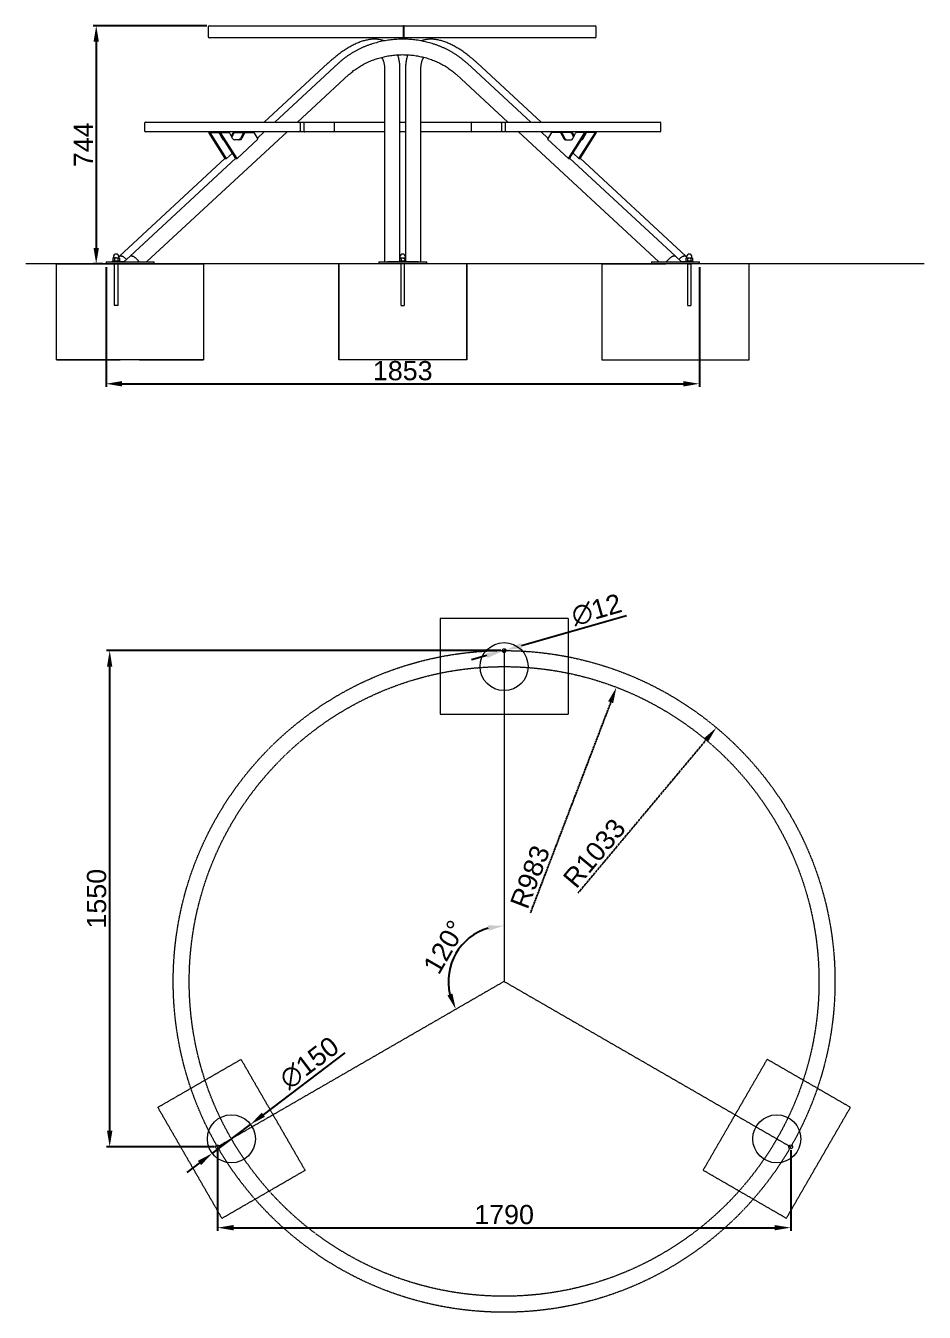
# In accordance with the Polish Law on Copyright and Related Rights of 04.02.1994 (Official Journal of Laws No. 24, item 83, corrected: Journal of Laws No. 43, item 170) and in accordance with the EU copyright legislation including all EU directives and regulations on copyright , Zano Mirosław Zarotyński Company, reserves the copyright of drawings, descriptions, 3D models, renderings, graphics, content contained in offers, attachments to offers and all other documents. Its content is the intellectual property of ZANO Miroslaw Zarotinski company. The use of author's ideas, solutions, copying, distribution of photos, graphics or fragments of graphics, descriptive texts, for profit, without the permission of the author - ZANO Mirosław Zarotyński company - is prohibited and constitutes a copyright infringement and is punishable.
# Model space of a CAD drawing. Header units: millimetres. Extents: x -221 to 7122, y 1780 to 6068.
# Drawn here: x -221 to 2584, y 1780 to 5798 of the extents above; entities that cross this region are included whole.
import ezdxf

# ---------------------------------------------------------------- set-up
doc = ezdxf.new("R2010")
doc.units = ezdxf.units.MM
doc.linetypes.add('HIDDEN', pattern=[1.905, 1.27, -0.635])
for name, color, linetype, lineweight in [('ZANO_O', 10, 'Continuous', 0), ('ZANO_R', 7, 'Continuous', 0), ('ZANO_R_przerywana', 7, 'HIDDEN', 0), ('ZANO_W', 1, 'Continuous', 0)]:
    doc.layers.add(name, color=color, linetype=linetype, lineweight=lineweight)
doc.styles.add('Arial', font='arial.ttf')
doc.styles.get("Standard").update_dxf_attribs({"font": 'ARIALUNI.TTF'})
doc.dimstyles.new('pl i ang', dxfattribs={"dimtxt": 50, "dimasz": 50, "dimexe": 1.25, "dimexo": 0.625, "dimgap": 10, "dimtad": 1, "dimtoh": 1, "dimtxsty": 'Standard', "dimcen": 2.5, "dimclrd": 1, "dimclre": 1, "dimclrt": 1, "dimadec": 0, "dimazin": 0, "dimtfac": 1, "dimtmove": 0, "dimatfit": 3, "dimfxl": 1, "dimarcsym": 1})

# ---------------------------------------------------------------- blocks, each defined once
blk = doc.blocks.new('*D419')
at = {"layer": 'ZANO_W', "color": 1, "lineweight": -2}
for p, q in [((344.1, 5798.1), (-11.4, 5798.1)), ((-1.4, 5748.1), (-1.4, 5104.4)), ((19.2, 5054.4), (-11.4, 5054.4))]:
    blk.add_line(p, q, dxfattribs=at)
at = {"layer": 'ZANO_W', "color": 1}
for points in [[(7, 5748.1), (-9.7, 5748.1), (-1.4, 5798.1)], [(-9.7, 5104.4), (7, 5104.4), (-1.4, 5054.4)]]:
    blk.add_solid(points, dxfattribs=at)
at = {"layer": 'ZANO_W', "color": 1, "insert": (-41.4, 5426.3), "char_height": 60, "attachment_point": 5, "rotation": 90, "style": 'Arial'}
blk.add_mtext('744', dxfattribs=at)
blk = doc.blocks.new('*D420')
at = {"layer": 'ZANO_W', "color": 1, "lineweight": -2}
for p, q in [((29.2, 5044.4), (29.2, 4669.9)), ((1882.2, 5044.4), (1882.2, 4669.9)), ((79.2, 4679.9), (1832.2, 4679.9))]:
    blk.add_line(p, q, dxfattribs=at)
at = {"layer": 'ZANO_W', "color": 1}
for points in [[(79.2, 4688.2), (79.2, 4671.5), (29.2, 4679.9)], [(1832.2, 4671.5), (1832.2, 4688.2), (1882.2, 4679.9)]]:
    blk.add_solid(points, dxfattribs=at)
at = {"layer": 'ZANO_W', "color": 1, "insert": (955.7, 4720.5), "char_height": 60, "attachment_point": 5, "style": 'Arial'}
blk.add_mtext('1853', dxfattribs=at)
blk = doc.blocks.new('*D428')
at = {"layer": 'ZANO_W', "color": 1, "lineweight": -2}
for p, q in [((377.5, 2286.8), (377.5, 2034.3)), ((2167.1, 2286.8), (2167.1, 2034.3)), ((427.5, 2044.3), (2117.1, 2044.3))]:
    blk.add_line(p, q, dxfattribs=at)
at = {"layer": 'ZANO_W', "color": 1}
for points in [[(427.5, 2052.6), (427.5, 2036), (377.5, 2044.3)], [(2117.1, 2036), (2117.1, 2052.6), (2167.1, 2044.3)]]:
    blk.add_solid(points, dxfattribs=at)
at = {"layer": 'ZANO_W', "color": 1, "insert": (1272.3, 2084.9), "char_height": 60, "attachment_point": 5, "style": 'Arial'}
blk.add_mtext('1790', dxfattribs=at)
blk = doc.blocks.new('*D429')
at = {"layer": 'ZANO_W', "color": 1, "lineweight": -2}
for p, q in [((1262.3, 3846.6), (30.7, 3846.6)), ((40.7, 2346.8), (40.7, 3796.6)), ((367.5, 2296.8), (30.7, 2296.8))]:
    blk.add_line(p, q, dxfattribs=at)
at = {"layer": 'ZANO_W', "color": 1}
for points in [[(49, 3796.6), (32.3, 3796.6), (40.7, 3846.6)], [(32.3, 2346.8), (49, 2346.8), (40.7, 2296.8)]]:
    blk.add_solid(points, dxfattribs=at)
at = {"layer": 'ZANO_W', "color": 1, "insert": (0, 3071.7), "char_height": 60, "attachment_point": 5, "rotation": 90, "style": 'Arial'}
blk.add_mtext('1550', dxfattribs=at)
blk = doc.blocks.new('*D431')
at = {"layer": 'ZANO_W', "color": 1, "lineweight": -2}
for p, q in [((1326.1, 3862.1), (1654.8, 3956.7)), ((1218.5, 3831.1), (1170.4, 3817.3)), ((1266.5, 3844.9), (1278, 3848.3))]:
    blk.add_line(p, q, dxfattribs=at)
at = {"layer": 'ZANO_W', "color": 1}
for points in [[(1323.8, 3870.1), (1328.4, 3854.1), (1278, 3848.3)], [(1220.8, 3823.1), (1216.2, 3839.1), (1266.5, 3844.9)]]:
    blk.add_solid(points, dxfattribs=at)
at = {"layer": 'ZANO_W', "color": 1, "insert": (1561.1, 3973.8), "char_height": 60, "attachment_point": 5, "rotation": 16.0602, "style": 'Arial'}
blk.add_mtext('∅12', dxfattribs=at)
blk = doc.blocks.new('*D432')
at = {"layer": 'ZANO_O', "color": 1, "lineweight": -2}
for p, q in [((520.5, 2397.2), (776.5, 2590.7)), ((361, 2276.5), (480.6, 2367)), ((321.1, 2246.4), (281.2, 2216.2))]:
    blk.add_line(p, q, dxfattribs=at)
at = {"layer": 'ZANO_O', "color": 1}
for points in [[(515.5, 2403.8), (525.5, 2390.5), (480.6, 2367)], [(326.1, 2239.7), (316, 2253), (361, 2276.5)]]:
    blk.add_solid(points, dxfattribs=at)
at = {"layer": 'ZANO_O', "color": 1, "insert": (664.2, 2558.8), "char_height": 60, "attachment_point": 5, "rotation": 37.0944, "style": 'Arial'}
blk.add_mtext('∅150', dxfattribs=at)
blk = doc.blocks.new('*D433')
at = {"layer": 'ZANO_R_przerywana', "color": 1, "lineweight": -2}
blk.add_line((1605, 3685.2), (1353.9, 3027.1), dxfattribs=at)
at = {"layer": 'ZANO_R_przerywana', "color": 1}
blk.add_solid([(1612.8, 3682.3), (1597.2, 3688.2), (1622.9, 3732)], dxfattribs=at)
at = {"layer": 'ZANO_R_przerywana', "color": 1, "insert": (1353.3, 3139.7), "char_height": 60, "attachment_point": 5, "rotation": 69.1102, "style": 'Arial'}
blk.add_mtext('R983', dxfattribs=at)
blk = doc.blocks.new('*D434')
at = {"layer": 'ZANO_R_przerywana', "color": 1, "lineweight": -2}
blk.add_line((1903, 3567.6), (1503, 3089.3), dxfattribs=at)
at = {"layer": 'ZANO_R_przerywana', "color": 1}
blk.add_solid([(1909.4, 3562.2), (1896.7, 3572.9), (1935.1, 3605.9)], dxfattribs=at)
at = {"layer": 'ZANO_R_przerywana', "color": 1, "insert": (1554.1, 3213.8), "char_height": 60, "attachment_point": 5, "rotation": 50.0935, "style": 'Arial'}
blk.add_mtext('R1033', dxfattribs=at)
blk = doc.blocks.new('*D435')
at = {"layer": 'ZANO_O', "color": 1, "lineweight": -2}
blk.add_arc((1272.3, 2813.4), 174, 106.5214, 193.4786, dxfattribs=at)
at = {"layer": 'ZANO_O', "color": 1}
for points in [[(1224, 2971.9), (1221.6, 2988.4), (1272.3, 2987.4)], [(1095.3, 2769.7), (1110.8, 2775.9), (1121.6, 2726.4)]]:
    blk.add_solid(points, dxfattribs=at)
at = {"layer": 'ZANO_O', "color": 1, "insert": (1086.1, 2920.9), "char_height": 60, "attachment_point": 5, "rotation": 60, "style": 'Arial'}
blk.add_mtext('120%%d', dxfattribs=at)

msp = doc.modelspace()

# ---------------------------------------------------------------- linework, layer by layer
at = {"layer": 'ZANO_R'}
for p, q in [((348.5, 5795.1), (348.5, 5763.1)), ((351.5, 5798.1), (356.6, 5798.1)), ((356.6, 5798.1), (907.5, 5798.1)), ((907.5, 5798.1), (939.6, 5798.1)), ((939.6, 5798.1), (958.6, 5798.1)), ((959, 5798.1), (958.6, 5798.1)), ((958.6, 5763.1), (958.6, 5795.1)), ((959, 5798.1), (959.1, 5798.1)), ((959, 5795.1), (959, 5763.1)), ((959.9, 5798.1), (959.1, 5798.1)), ((959.1, 5763.1), (959.1, 5795.1)), ((959.9, 5798.1), (978.8, 5798.1)), ((959.9, 5763.1), (959.9, 5795.1)), ((978.8, 5798.1), (1010.8, 5798.1)), ((1010.8, 5798.1), (1551.8, 5798.1)), ((1551.8, 5798.1), (1556.7, 5798.1)), ((1559.7, 5763.1), (1559.7, 5795.1)), ((356.6, 5760.1), (351.5, 5760.1)), ((907.5, 5760.1), (356.6, 5760.1)), ((939.6, 5760.1), (907.5, 5760.1)), ((958.6, 5760.1), (939.6, 5760.1)), ((959, 5760.1), (958.6, 5760.1)), ((959.1, 5760.1), (959, 5760.1)), ((959.9, 5760.1), (959.1, 5760.1)), ((978.8, 5760.1), (959.9, 5760.1)), ((1010.8, 5760.1), (978.8, 5760.1)), ((1551.8, 5760.1), (1010.8, 5760.1)), ((1556.7, 5760.1), (1551.8, 5760.1)), ((722.2, 5680.8), (523.2, 5496.5)), ((754.9, 5680.8), (555.9, 5496.5)), ((1355.5, 5496.5), (1156.5, 5680.8)), ((1388.2, 5496.5), (1189.2, 5680.8)), ((627, 5496.5), (787.8, 5645.4)), ((898.8, 5663.1), (898.8, 5060.4)), ((947.1, 5060.4), (947.2, 5663.1)), ((964.2, 5663.1), (964.3, 5060.4)), ((1012.6, 5060.4), (1012.6, 5663.1)), ((1123.6, 5645.4), (1284.4, 5496.5)), ((149.3, 5493.5), (149.3, 5469.5)), ((152.3, 5496.5), (158.5, 5496.5)), ((158.5, 5466.5), (152.3, 5466.5)), ((156.1, 5060.4), (594.6, 5466.5)), ((158.5, 5496.5), (514.3, 5496.5)), ((514.3, 5466.5), (158.5, 5466.5)), ((490.8, 5466.5), (488.3, 5464.2)), ((523.5, 5466.5), (502.1, 5446.6)), ((514.3, 5496.5), (555, 5496.5)), ((555, 5466.5), (514.3, 5466.5)), ((555, 5496.5), (630.6, 5496.5)), ((630.6, 5466.5), (555, 5466.5)), ((630.6, 5496.5), (649.1, 5496.5)), ((649.1, 5466.5), (630.6, 5466.5)), ((635.8, 5493.5), (635.8, 5469.5)), ((647.3, 5493.5), (647.3, 5469.5)), ((649.1, 5496.5), (722.4, 5496.5)), ((722.4, 5466.5), (649.1, 5466.5)), ((722.4, 5496.5), (739.4, 5496.5)), ((739.4, 5466.5), (722.4, 5466.5)), ((739.4, 5496.5), (898.8, 5496.5)), ((898.8, 5466.5), (739.4, 5466.5)), ((742.4, 5469.5), (742.4, 5493.5)), ((947.1, 5496.5), (964.2, 5496.5)), ((964.2, 5466.5), (947.1, 5466.5)), ((1012.6, 5496.5), (1172, 5496.5)), ((1172, 5466.5), (1012.6, 5466.5)), ((1169, 5493.5), (1169, 5469.5)), ((1172, 5496.5), (1189, 5496.5)), ((1189, 5466.5), (1172, 5466.5)), ((1189, 5496.5), (1262.3, 5496.5)), ((1262.3, 5466.5), (1189, 5466.5)), ((1262.3, 5496.5), (1280.8, 5496.5)), ((1280.8, 5466.5), (1262.3, 5466.5)), ((1264, 5493.5), (1264, 5469.5)), ((1275.6, 5493.5), (1275.6, 5469.5)), ((1280.8, 5496.5), (1356.4, 5496.5)), ((1356.4, 5466.5), (1280.8, 5466.5)), ((1316.8, 5466.5), (1755.3, 5060.4)), ((1356.4, 5496.5), (1397.1, 5496.5)), ((1397.1, 5466.5), (1356.4, 5466.5)), ((1409.3, 5446.6), (1387.9, 5466.5)), ((1397.1, 5496.5), (1752.9, 5496.5)), ((1752.9, 5466.5), (1397.1, 5466.5)), ((1423.1, 5464.2), (1420.6, 5466.5)), ((1752.9, 5496.5), (1759.2, 5496.5)), ((1759.2, 5466.5), (1752.9, 5466.5)), ((1762.2, 5469.5), (1762.2, 5493.5)), ((401.8, 5383.9), (350.1, 5464.2)), ((350.1, 5464.2), (354.1, 5464.2)), ((405.8, 5383.9), (354.1, 5464.2)), ((354.1, 5464.2), (380.6, 5464.2)), ((434.5, 5383.9), (382.8, 5464.2)), ((382.8, 5464.2), (386.8, 5464.2)), ((391.8, 5445.5), (383.3, 5462.4)), ((438.5, 5383.9), (386.8, 5464.2)), ((386.8, 5464.2), (413.3, 5464.2)), ((424.5, 5445.5), (416, 5462.4)), ((424.8, 5462.4), (420.4, 5453.6)), ((428.8, 5462.4), (422.4, 5449.6)), ((427.5, 5464.2), (431.5, 5464.2)), ((447.4, 5441.7), (430.2, 5441.7)), ((431.5, 5464.2), (458, 5464.2)), ((503.6, 5444.2), (438.5, 5383.9)), ((457.5, 5462.4), (449.1, 5445.5)), ((461.5, 5462.4), (453.1, 5445.5)), ((458, 5464.2), (458.4, 5463.6)), ((460.2, 5464.2), (464.2, 5464.2)), ((464.2, 5464.2), (490.7, 5464.2)), ((490.7, 5464.2), (503.6, 5444.2)), ((1420.7, 5464.2), (1407.8, 5444.2)), ((1407.8, 5444.2), (1472.9, 5383.9)), ((1447.2, 5464.2), (1420.7, 5464.2)), ((1447.2, 5464.2), (1451.2, 5464.2)), ((1449.9, 5462.4), (1458.3, 5445.5)), ((1453.4, 5464.2), (1452.9, 5463.6)), ((1479.9, 5464.2), (1453.4, 5464.2)), ((1453.9, 5462.4), (1462.3, 5445.5)), ((1464, 5441.7), (1481.2, 5441.7)), ((1472.9, 5383.9), (1524.6, 5464.2)), ((1476.9, 5383.9), (1528.6, 5464.2)), ((1479.9, 5464.2), (1483.9, 5464.2)), ((1482.6, 5462.4), (1489, 5449.6)), ((1486.6, 5462.4), (1491, 5453.6)), ((1486.9, 5445.5), (1495.4, 5462.4)), ((1524.6, 5464.2), (1498.1, 5464.2)), ((1505.6, 5383.9), (1557.3, 5464.2)), ((1509.6, 5383.9), (1561.3, 5464.2)), ((1519.6, 5445.5), (1528.1, 5462.4)), ((1524.6, 5464.2), (1528.6, 5464.2)), ((1557.3, 5464.2), (1530.8, 5464.2)), ((1557.3, 5464.2), (1561.3, 5464.2)), ((423.8, 5400.6), (405.8, 5383.9)), ((1487.6, 5400.6), (1505.6, 5383.9)), ((401.7, 5384), (71.4, 5078.1)), ((434.4, 5384), (104.2, 5078.1)), ((401.8, 5383.9), (403.4, 5383.9)), ((404.1, 5383.9), (405.8, 5383.9)), ((434.5, 5383.9), (436.2, 5383.9)), ((436.8, 5383.9), (438.5, 5383.9)), ((1472.9, 5383.9), (1474.6, 5383.9)), ((1475.2, 5383.9), (1476.9, 5383.9)), ((1807.2, 5078.1), (1477, 5384)), ((1505.6, 5383.9), (1507.3, 5383.9)), ((1507.9, 5383.9), (1509.6, 5383.9)), ((1840, 5078.1), (1509.7, 5384)), ((48.9, 5062.9), (48.9, 5060.4)), ((48.9, 5062.9), (72.9, 5062.9)), ((51.9, 5072.9), (50.5, 5072.1)), ((50.5, 5072.1), (50.5, 5063.7)), ((50.5, 5063.7), (51.9, 5062.9)), ((51.9, 5072.9), (53.1, 5072.9)), ((52.4, 5076.4), (52.4, 5073.2)), ((60.9, 5072.9), (53.1, 5072.9)), ((55.7, 5072.1), (55.7, 5063.7)), ((60.9, 5072.9), (68.7, 5072.9)), ((66.1, 5072.1), (66.1, 5063.7)), ((68.7, 5072.9), (69.9, 5072.9)), ((71.4, 5078.1), (69.4, 5076.3)), ((69.4, 5073.2), (69.4, 5076.4)), ((71.3, 5072.1), (69.9, 5072.9)), ((69.9, 5062.9), (71.3, 5063.7)), ((71.3, 5072.1), (71.3, 5063.7)), ((72.9, 5060.4), (72.9, 5062.9)), ((104.2, 5078.1), (85, 5060.4)), ((947.1, 5072.8), (947.9, 5072.9)), ((947.1, 5072.9), (947.9, 5072.9)), ((947.1, 5062.9), (954.1, 5062.9)), ((947.2, 5076.4), (947.2, 5073.2)), ((947.9, 5072.9), (955.7, 5072.9)), ((950.5, 5072.1), (950.5, 5063.7)), ((954.1, 5062.9), (964.3, 5062.9)), ((955.7, 5072.9), (963.5, 5072.9)), ((960.9, 5072.1), (960.9, 5063.7)), ((963.5, 5072.9), (964.3, 5072.9)), ((964.2, 5073.2), (964.2, 5076.4)), ((1826.4, 5060.4), (1807.2, 5078.1)), ((1826.4, 5060.4), (1807.2, 5078.1)), ((1838.5, 5062.9), (1838.5, 5060.4)), ((1838.5, 5062.9), (1862.5, 5062.9)), ((1842, 5076.3), (1840, 5078.1)), ((1841.5, 5072.9), (1840.1, 5072.1)), ((1840.1, 5072.1), (1840.1, 5063.7)), ((1840.1, 5063.7), (1841.5, 5062.9)), ((1841.5, 5072.9), (1842.7, 5072.9)), ((1842, 5076.4), (1842, 5073.2)), ((1842.7, 5072.9), (1850.5, 5072.9)), ((1845.3, 5072.1), (1845.3, 5063.7)), ((1850.5, 5072.9), (1858.3, 5072.9)), ((1855.7, 5072.1), (1855.7, 5063.7)), ((1859.5, 5072.9), (1858.3, 5072.9)), ((1859, 5073.2), (1859, 5076.4)), ((1860.9, 5072.1), (1859.5, 5072.9)), ((1859.5, 5062.9), (1860.9, 5063.7)), ((1860.9, 5072.1), (1860.9, 5063.7)), ((1862.5, 5060.4), (1862.5, 5062.9)), ((-125.7, 5054.4), (74.3, 5054.4)), ((-125.7, 5054.4), (134.1, 5054.4)), ((29.2, 5060.4), (29.2, 5054.4)), ((29.2, 5060.4), (179.2, 5060.4)), ((66.9, 5054.4), (54.9, 5054.4)), ((74.3, 5054.4), (334.1, 5054.4)), ((134.1, 5054.4), (334.1, 5054.4)), ((179.2, 5054.4), (179.2, 5060.4)), ((1155.7, 5054.4), (755.7, 5054.4)), ((1155.7, 5054.4), (755.7, 5054.4)), ((880.7, 5060.4), (880.7, 5054.4)), ((880.7, 5060.4), (1030.7, 5060.4)), ((898.8, 5060.4), (898.8, 5060.4)), ((898.8, 5060.4), (898.8, 5060.4)), ((943.7, 5060.4), (943.7, 5060.4)), ((947.1, 5060.4), (944.2, 5060.4)), ((961.7, 5054.4), (949.7, 5054.4)), ((964.3, 5060.4), (967.2, 5060.4)), ((967.7, 5060.4), (967.7, 5060.4)), ((1030.7, 5054.4), (1030.7, 5060.4)), ((1837.1, 5054.4), (1577.2, 5054.4)), ((1577.2, 5054.4), (1777.3, 5054.4)), ((1732.2, 5060.4), (1732.2, 5054.4)), ((1732.2, 5060.4), (1769.7, 5060.4)), ((1769.7, 5060.4), (1882.2, 5060.4)), ((1844.5, 5054.4), (1856.5, 5054.4)), ((1882.2, 5054.4), (1882.2, 5060.4))]:
    msp.add_line(p, q, dxfattribs=at)
at = {"layer": 'ZANO_R', "flags": 128}
for points in [[(93.4, 5068.2), (92.4, 5069.2), (90.3, 5071.1), (88.2, 5072.9), (86, 5074.5), (83.9, 5075.9), (81.9, 5077.1), (79.9, 5078), (78, 5078.7), (76.3, 5079.1), (74.7, 5079.3), (73.4, 5079.1), (72.2, 5078.7), (71.4, 5078.1)], [(93.4, 5068.2), (92.4, 5069.2), (90.3, 5071.1), (88.2, 5072.9), (86, 5074.5), (83.9, 5075.9), (81.9, 5077.1), (79.9, 5078), (78, 5078.7), (76.3, 5079.1), (74.7, 5079.3), (73.4, 5079.1), (72.2, 5078.7), (71.4, 5078.1)], [(71.4, 5078.1), (72.2, 5078.7), (73.4, 5079.1), (74.7, 5079.3), (76.3, 5079.1), (78, 5078.7), (79.9, 5078), (81.9, 5077.1), (83.9, 5075.9), (86, 5074.5), (88.2, 5072.9), (90.3, 5071.1), (92.4, 5069.2), (93.4, 5068.2)], [(71.4, 5078.1), (72.2, 5078.7), (73.4, 5079.1), (74.7, 5079.3), (76.3, 5079.1), (78, 5078.7), (79.9, 5078), (81.9, 5077.1), (83.9, 5075.9), (86, 5074.5), (88.2, 5072.9), (90.3, 5071.1), (92.4, 5069.2), (93.4, 5068.2)], [(104.2, 5078.1), (105, 5078.7), (106.1, 5079.1), (107.5, 5079.3), (109, 5079.1), (110.8, 5078.7), (112.6, 5078), (114.6, 5077.1), (116.7, 5075.9), (118.8, 5074.5), (120.9, 5072.9), (123.1, 5071.1), (125.2, 5069.2), (127.2, 5067.1), (129.2, 5064.9), (131, 5062.7), (132.7, 5060.4)], [(104.2, 5078.1), (105, 5078.7), (106.1, 5079.1), (107.5, 5079.3), (109, 5079.1), (110.8, 5078.7), (112.6, 5078), (114.6, 5077.1), (116.7, 5075.9), (118.8, 5074.5), (120.9, 5072.9), (123.1, 5071.1), (125.2, 5069.2), (127.2, 5067.1), (129.2, 5064.9), (131, 5062.7), (132.7, 5060.4)], [(132.7, 5060.4), (131, 5062.7), (129.2, 5064.9), (127.2, 5067.1), (125.2, 5069.2), (123.1, 5071.1), (120.9, 5072.9), (118.8, 5074.5), (116.7, 5075.9), (114.6, 5077.1), (112.6, 5078), (110.8, 5078.7), (109, 5079.1), (107.5, 5079.3), (106.1, 5079.1), (105, 5078.7), (104.2, 5078.1)], [(132.7, 5060.4), (131, 5062.7), (129.2, 5064.9), (127.2, 5067.1), (125.2, 5069.2), (123.1, 5071.1), (120.9, 5072.9), (118.8, 5074.5), (116.7, 5075.9), (114.6, 5077.1), (112.6, 5078), (110.8, 5078.7), (109, 5079.1), (107.5, 5079.3), (106.1, 5079.1), (105, 5078.7), (104.2, 5078.1)], [(1807.2, 5078.1), (1806.4, 5078.7), (1805.3, 5079.1), (1803.9, 5079.3), (1802.3, 5079.1), (1800.6, 5078.7), (1798.8, 5078), (1796.8, 5077.1), (1794.7, 5075.9), (1792.6, 5074.5), (1790.4, 5072.9), (1788.3, 5071.1), (1786.2, 5069.2), (1784.2, 5067.1), (1782.2, 5064.9), (1780.4, 5062.7), (1778.7, 5060.4)], [(1807.2, 5078.1), (1806.4, 5078.7), (1805.3, 5079.1), (1803.9, 5079.3), (1802.3, 5079.1), (1800.6, 5078.7), (1798.8, 5078), (1796.8, 5077.1), (1794.7, 5075.9), (1792.6, 5074.5), (1790.4, 5072.9), (1788.3, 5071.1), (1786.2, 5069.2), (1784.2, 5067.1), (1782.2, 5064.9), (1780.4, 5062.7), (1778.7, 5060.4)], [(1778.7, 5060.4), (1780.4, 5062.7), (1782.2, 5064.9), (1784.2, 5067.1), (1786.2, 5069.2), (1788.3, 5071.1), (1790.4, 5072.9), (1792.6, 5074.5), (1794.7, 5075.9), (1796.8, 5077.1), (1798.8, 5078), (1800.6, 5078.7), (1802.3, 5079.1), (1803.9, 5079.3), (1805.3, 5079.1), (1806.4, 5078.7), (1807.2, 5078.1)], [(1778.7, 5060.4), (1780.4, 5062.7), (1782.2, 5064.9), (1784.2, 5067.1), (1786.2, 5069.2), (1788.3, 5071.1), (1790.4, 5072.9), (1792.6, 5074.5), (1794.7, 5075.9), (1796.8, 5077.1), (1798.8, 5078), (1800.6, 5078.7), (1802.3, 5079.1), (1803.9, 5079.3), (1805.3, 5079.1), (1806.4, 5078.7), (1807.2, 5078.1)], [(1818, 5068.2), (1819, 5069.2), (1821.1, 5071.1), (1823.2, 5072.9), (1825.3, 5074.5), (1827.5, 5075.9), (1829.5, 5077.1), (1831.5, 5078), (1833.4, 5078.7), (1835.1, 5079.1), (1836.6, 5079.3), (1838, 5079.1), (1839.1, 5078.7), (1840, 5078.1)], [(1818, 5068.2), (1819, 5069.2), (1821.1, 5071.1), (1823.2, 5072.9), (1825.3, 5074.5), (1827.5, 5075.9), (1829.5, 5077.1), (1831.5, 5078), (1833.4, 5078.7), (1835.1, 5079.1), (1836.6, 5079.3), (1838, 5079.1), (1839.1, 5078.7), (1840, 5078.1)], [(1840, 5078.1), (1839.1, 5078.7), (1838, 5079.1), (1836.6, 5079.3), (1835.1, 5079.1), (1833.4, 5078.7), (1831.5, 5078), (1829.5, 5077.1), (1827.5, 5075.9), (1825.3, 5074.5), (1823.2, 5072.9), (1821.1, 5071.1), (1819, 5069.2), (1818, 5068.2)], [(1840, 5078.1), (1839.1, 5078.7), (1838, 5079.1), (1836.6, 5079.3), (1835.1, 5079.1), (1833.4, 5078.7), (1831.5, 5078), (1829.5, 5077.1), (1827.5, 5075.9), (1825.3, 5074.5), (1823.2, 5072.9), (1821.1, 5071.1), (1819, 5069.2), (1818, 5068.2)]]:
    msp.add_lwpolyline(points, dxfattribs=at)
at = {"layer": 'ZANO_R'}
msp.add_lwpolyline([(2584.3, 5054.4), (-221.5, 5054.4)], dxfattribs=at)
for centre, radius in [((1272.3, 3796.6), 75), ((1272.3, 3846.6), 6), ((420.8, 2321.8), 75), ((2123.8, 2321.8), 75), ((377.5, 2296.8), 6), ((2167.1, 2296.8), 6)]:
    msp.add_circle(centre, radius, dxfattribs=at)
for centre, radius, start, end in [((351.5, 5795.1), 3, 90, 180), ((814.5, 5795.9), 144.1, 359.7018, 0.8948), ((815.8, 5795.9), 144.1, 359.7018, 0.8948), ((1556.7, 5795.1), 3, 0, 90), ((351.5, 5763.1), 3, 180, 270), ((814.5, 5762.4), 144.1, 359.1052, 0.2982), ((815.8, 5762.4), 144.1, 359.1052, 0.2982), ((1556.7, 5763.1), 3, 270, 0), ((152.3, 5493.5), 3, 90, 180), ((152.3, 5469.5), 3, 180, 270), ((739.4, 5493.5), 3, 0, 90), ((739.4, 5469.5), 3, 270, 0), ((1172, 5493.5), 3, 90, 180), ((1172, 5469.5), 3, 180, 270), ((1759.2, 5493.5), 3, 0, 90), ((1759.2, 5469.5), 3, 270, 0), ((380.5, 5461.1), 3.07, 24.4485, 88.1722), ((397.7, 5448.2), 6.51, 204.4978, 266.4021), ((413.2, 5461.1), 3.07, 24.4485, 88.1722), ((430.4, 5448.2), 6.49, 204.4485, 268.1722), ((427.6, 5461.1), 3.07, 91.8278, 155.5515), ((431.6, 5461.1), 3.07, 91.8278, 155.5515), ((443.2, 5448.2), 6.49, 271.8278, 335.5515), ((447.2, 5448.2), 6.49, 271.8278, 335.5515), ((460.3, 5461.1), 3.07, 91.8278, 155.5515), ((464.3, 5461.1), 3.07, 91.8278, 155.5515), ((1447.1, 5461.1), 3.07, 24.4473, 88.1718), ((1451.1, 5461.1), 3.07, 24.4473, 88.1718), ((1464.2, 5448.2), 6.49, 204.4473, 268.1718), ((1468.2, 5448.2), 6.49, 204.4473, 268.1718), ((1479.8, 5461.1), 3.07, 24.4473, 88.1718), ((1481, 5448.2), 6.49, 271.8282, 335.5527), ((1483.8, 5461.1), 3.07, 24.4473, 88.1718), ((1498.2, 5461.1), 3.07, 91.8282, 155.5527), ((1513.7, 5448.2), 6.51, 273.564, 335.5043), ((1530.9, 5461.1), 3.07, 91.8282, 155.5527), ((52.1, 5073.2), 0.25, 270, 0), ((60.9, 5076.4), 8.5, 90, 180), ((60.9, 5076.4), 8.5, 0, 90), ((69.7, 5073.2), 0.25, 180, 270), ((946.9, 5073.2), 0.25, 319.4642, 0), ((955.7, 5076.4), 8.5, 0, 180), ((964.4, 5073.2), 0.25, 180, 220.3882), ((1841.7, 5073.2), 0.25, 270, 0), ((1850.5, 5076.4), 8.5, 0, 180), ((1859.2, 5073.2), 0.25, 180, 270), ((87.3, 5052.7), 7.76, 82.2563, 97.7437), ((87.3, 5052.7), 7.76, 82.2969, 97.7031), ((1824.1, 5052.7), 7.76, 82.2563, 97.7437), ((1824.1, 5052.7), 7.76, 82.2969, 97.7031)]:
    msp.add_arc(centre, radius, start, end, dxfattribs=at)
for centre, major_axis, ratio, start_param, end_param in [((959, 5795.1), (0, 3), 0.010412, 4.712389, 6.283185), ((959.1, 5795.1), (0, 3), 0.010412, 0, 1.570796), ((959, 5763.1), (0, 3), 0.010412, 3.141593, 4.712389), ((959.1, 5763.1), (0, 3), 0.010412, 1.570796, 3.141593), ((630.6, 5493.5), (5.2, 0), 0.577359, 0, 1.570796), ((630.6, 5469.5), (5.2, 0), 0.577359, 4.712389, 6.283185), ((649.1, 5493.5), (0, 3), 0.577377, 0, 1.570796), ((649.1, 5469.5), (0, 3), 0.577377, 1.570796, 3.141593), ((1262.3, 5493.5), (0, 3), 0.577324, 4.712389, 6.283185), ((1262.3, 5469.5), (0, 3), 0.577324, 3.141593, 4.712389), ((1280.8, 5493.5), (5.2, 0), 0.577341, 1.570796, 3.141593), ((1280.8, 5469.5), (5.2, 0), 0.577341, 3.141593, 4.712389), ((87.9, 5060.4), (35.6, 0), 0.00038, 1.650163, 2.004446), ((87.9, 5060.4), (35.6, 0), 0.000366, 1.650176, 2.004446), ((87.9, 5060.4), (31.3, 0), 0.000366, 1.661091, 2.049217), ((120.6, 5060.4), (35.6, 0), 0.000761, 5.883813, 6.282363), ((120.6, 5060.4), (35.6, 0), 0.000733, 5.883813, 6.282393), ((923, 5060.4), (21.3, 0), 0.000794, 6.28204, 8.599182), ((923, 5060.4), (21.3, 0), 0.000794, 5.457659, 6.28204), ((923, 5060.4), (24.2, 0), 0.000794, 5.457572, 6.28204), ((923, 5060.4), (24.2, 0), 0.000794, 6.28204, 6.323788), ((988.4, 5060.4), (24.2, 0), 0.000825, 0.825526, 3.142738), ((988.4, 5060.4), (24.2, 0), 0.000794, 0.825526, 3.142738), ((988.4, 5060.4), (24.2, 0), 0.000794, 3.142738, 3.967067), ((988.4, 5060.4), (21.3, 0), 0.000794, 0.825467, 3.142738), ((988.4, 5060.4), (21.3, 0), 0.000794, 3.142738, 3.967119), ((988.4, 5060.4), (21.3, 0), 0.000825, 3.162022, 3.967119), ((1790.8, 5060.4), (35.6, 0), 0.000761, 3.142415, 3.541159), ((1790.8, 5060.4), (35.6, 0), 0.000733, 3.142385, 3.541159), ((1823.5, 5060.4), (35.6, 0), 0.00038, 1.137147, 1.49143), ((1823.5, 5060.4), (35.6, 0), 0.000366, 1.137147, 1.491417), ((1823.5, 5060.4), (31.3, 0), 0.000366, 1.092247, 1.480501)]:
    msp.add_ellipse(centre, major_axis=major_axis, ratio=ratio, start_param=start_param, end_param=end_param, dxfattribs=at)
for points, knots in [([(897.9, 5750.7), (897.5, 5750.9), (895.6, 5751.7), (892.1, 5752.8), (887.4, 5754), (882.6, 5755), (877.6, 5755.6), (872.4, 5756), (867.1, 5756.1), (861.7, 5755.9), (856.1, 5755.4), (850.4, 5754.7), (844.5, 5753.6), (838.6, 5752.2), (832.5, 5750.5), (826.4, 5748.5), (820.2, 5746.2), (813.9, 5743.7), (807.6, 5740.8), (801.2, 5737.8), (794.9, 5734.4), (788.5, 5730.8), (782, 5727), (775.6, 5722.9), (769.2, 5718.6), (762.7, 5714.1), (756.3, 5709.4), (749.8, 5704.4), (743.4, 5699.3), (737, 5694), (730.6, 5688.4), (725.7, 5684), (722.9, 5681.4), (722.2, 5680.8)], [0, 0, 0, 0, 0.008396, 0.03836, 0.068659, 0.099365, 0.130539, 0.162227, 0.194455, 0.227224, 0.260515, 0.294284, 0.328468, 0.362992, 0.397778, 0.432748, 0.467833, 0.502974, 0.538119, 0.57323, 0.608286, 0.643274, 0.678186, 0.713018, 0.74777, 0.782443, 0.81704, 0.851567, 0.886026, 0.920423, 0.954763, 0.98905, 1, 1, 1, 1]), ([(1156.5, 5680.8), (1155.3, 5681.9), (1152, 5684.9), (1146.4, 5689.7), (1139.5, 5695.2), (1132.5, 5700.5), (1125.3, 5705.6), (1117.8, 5710.5), (1110.2, 5715.1), (1102.4, 5719.5), (1094.4, 5723.7), (1086.3, 5727.7), (1078, 5731.4), (1069.5, 5734.8), (1061, 5738.1), (1052.3, 5741), (1043.5, 5743.7), (1034.6, 5746.2), (1025.6, 5748.3), (1016.5, 5750.3), (1007.4, 5751.9), (998.2, 5753.3), (988.9, 5754.4), (979.6, 5755.2), (970.3, 5755.8), (961, 5756.1), (951.6, 5756.1), (942.3, 5755.8), (933, 5755.3), (923.7, 5754.5), (914.4, 5753.4), (905.2, 5752.1), (896, 5750.5), (886.9, 5748.6), (877.9, 5746.4), (869, 5744), (860.2, 5741.4), (851.5, 5738.4), (842.9, 5735.2), (834.4, 5731.8), (826.1, 5728.1), (817.9, 5724.2), (809.9, 5720), (802.1, 5715.6), (794.4, 5711), (787, 5706.2), (779.7, 5701.1), (772.6, 5695.8), (765.7, 5690.3), (759.9, 5685.3), (756.3, 5682.1), (754.9, 5680.8)], [0, 0, 0, 0, 0.011332, 0.031996, 0.052667, 0.07335, 0.094043, 0.114746, 0.135458, 0.156178, 0.176906, 0.19764, 0.218379, 0.239125, 0.259874, 0.280628, 0.301385, 0.322145, 0.342908, 0.363674, 0.384441, 0.40521, 0.425981, 0.446753, 0.467526, 0.4883, 0.509074, 0.52985, 0.550626, 0.571402, 0.592179, 0.612955, 0.633731, 0.654507, 0.675283, 0.696057, 0.71683, 0.737602, 0.758371, 0.779138, 0.799902, 0.820663, 0.841419, 0.86217, 0.882916, 0.903655, 0.924386, 0.94511, 0.965824, 0.986528, 1, 1, 1, 1]), ([(1189.2, 5680.8), (1188.1, 5681.8), (1184.8, 5684.8), (1179.5, 5689.6), (1173.1, 5695.1), (1166.7, 5700.3), (1160.3, 5705.4), (1153.9, 5710.3), (1147.4, 5715), (1141, 5719.5), (1134.6, 5723.7), (1128.1, 5727.7), (1121.7, 5731.5), (1115.3, 5735), (1109, 5738.3), (1102.6, 5741.4), (1096.3, 5744.2), (1090, 5746.7), (1083.8, 5748.9), (1077.6, 5750.8), (1071.5, 5752.5), (1065.4, 5753.9), (1059.5, 5754.9), (1053.6, 5755.6), (1047.9, 5756), (1042.3, 5756.1), (1036.8, 5755.9), (1031.5, 5755.4), (1026.4, 5754.5), (1021.5, 5753.4), (1017.2, 5752.2), (1014.6, 5751.1), (1013.5, 5750.7)], [0, 0, 0, 0, 0.018009, 0.052261, 0.086553, 0.120899, 0.155304, 0.189771, 0.224308, 0.258918, 0.293607, 0.328379, 0.363238, 0.398186, 0.433223, 0.468344, 0.503543, 0.538804, 0.574107, 0.609408, 0.644655, 0.679783, 0.714719, 0.749377, 0.78367, 0.817516, 0.850849, 0.883624, 0.915823, 0.947457, 0.97856, 1, 1, 1, 1]), ([(787.8, 5645.4), (788.7, 5646.2), (791.5, 5648.8), (796.4, 5653), (802.5, 5657.9), (808.8, 5662.5), (815.3, 5667), (821.9, 5671.2), (828.8, 5675.3), (835.8, 5679.1), (843, 5682.7), (850.4, 5686.1), (857.9, 5689.2), (865.5, 5692.1), (873.3, 5694.8), (881.2, 5697.3), (889.2, 5699.4), (897.3, 5701.4), (905.4, 5703.1), (913.7, 5704.5), (922, 5705.7), (930.3, 5706.6), (938.7, 5707.3), (947.1, 5707.7), (955.5, 5707.8), (963.9, 5707.7), (972.3, 5707.3), (980.6, 5706.7), (989, 5705.7), (997.3, 5704.6), (1005.5, 5703.2), (1013.7, 5701.5), (1021.8, 5699.6), (1029.7, 5697.4), (1037.6, 5695), (1045.4, 5692.3), (1053, 5689.4), (1060.5, 5686.3), (1067.9, 5682.9), (1075.1, 5679.3), (1082.1, 5675.5), (1089, 5671.5), (1095.7, 5667.3), (1102.2, 5662.8), (1108.5, 5658.2), (1114.5, 5653.4), (1119.6, 5649.1), (1122.5, 5646.4), (1123.6, 5645.4)], [0, 0, 0, 0, 0.0112333, 0.0335198, 0.0557944, 0.0780519, 0.100294, 0.1225225, 0.1447389, 0.1669447, 0.1891413, 0.2113299, 0.2335116, 0.2556873, 0.2778578, 0.3000241, 0.3221866, 0.3443461, 0.3665028, 0.3886574, 0.41081, 0.432961, 0.4551106, 0.4772591, 0.4994065, 0.5215532, 0.5436992, 0.5658447, 0.5879897, 0.6101346, 0.6322795, 0.6544247, 0.6765705, 0.6987173, 0.7208654, 0.7430154, 0.7651679, 0.7873236, 0.8094832, 0.8316476, 0.8538179, 0.8759952, 0.8981808, 0.9203761, 0.9425826, 0.964802, 0.987036, 1, 1, 1, 1]), ([(947.2, 5663.1), (947.1, 5664.2), (947.1, 5667.5), (946.9, 5672.9), (946.4, 5679.1), (945.6, 5685.2), (944.5, 5691.1), (943.2, 5696.7), (941.7, 5702.1), (940.4, 5705.6), (939.8, 5707.3)], [0, 0, 0, 0, 0.070863, 0.206372, 0.341663, 0.476342, 0.610097, 0.742593, 0.873502, 1, 1, 1, 1]), ([(971.6, 5707.3), (971.4, 5706.7), (970.5, 5704.4), (969.2, 5700.3), (967.7, 5695), (966.5, 5689.5), (965.6, 5683.7), (964.9, 5677.7), (964.4, 5671.5), (964.3, 5666.6), (964.2, 5663.8), (964.2, 5663.1)], [0, 0, 0, 0, 0.046599, 0.171338, 0.298138, 0.426879, 0.55736, 0.689318, 0.822453, 0.956462, 1, 1, 1, 1]), ([(889.3, 5699.4), (889.4, 5699.3), (890, 5698.7), (890.9, 5697.3), (892.2, 5695.3), (893.4, 5693), (894.6, 5690.3), (895.6, 5687.5), (896.5, 5684.4), (897.2, 5681.1), (897.9, 5677.5), (898.3, 5673.7), (898.7, 5669.7), (898.8, 5666.1), (898.8, 5663.9), (898.8, 5663.1)], [0, 0, 0, 0, 0.019469, 0.111336, 0.198366, 0.290622, 0.378965, 0.464609, 0.548484, 0.631219, 0.713253, 0.794893, 0.876358, 0.957797, 1, 1, 1, 1]), ([(1012.6, 5663.1), (1012.6, 5663.9), (1012.6, 5666.2), (1012.7, 5669.8), (1013.1, 5673.8), (1013.5, 5677.6), (1014.2, 5681.1), (1014.9, 5684.4), (1015.8, 5687.4), (1016.7, 5690.1), (1017.8, 5692.6), (1019, 5694.9), (1020.2, 5697), (1021.3, 5698.5), (1021.9, 5699.2), (1022.1, 5699.4)], [0, 0, 0, 0, 0.044056, 0.125417, 0.206638, 0.287806, 0.369009, 0.450399, 0.532195, 0.614697, 0.698314, 0.78361, 0.871363, 0.962664, 1, 1, 1, 1]), ([(50.5, 5072.1), (50.9, 5072.3), (51.8, 5072.8), (52.7, 5072.9), (53.1, 5072.9)], [0, 0, 0, 0, 0.495458, 1, 1, 1, 1]), ([(53.1, 5062.9), (53, 5062.9), (52.6, 5062.9), (51.7, 5063.1), (50.9, 5063.5), (50.5, 5063.7)], [0, 0, 0, 0, 0.07009, 0.530784, 1, 1, 1, 1]), ([(53.1, 5072.9), (53.2, 5072.9), (53.6, 5072.9), (54.5, 5072.7), (55.3, 5072.3), (55.7, 5072.1)], [0, 0, 0, 0, 0.07009, 0.530784, 1, 1, 1, 1]), ([(55.7, 5063.7), (55.3, 5063.5), (54.4, 5063), (53.5, 5063), (53.1, 5062.9)], [0, 0, 0, 0, 0.495458, 1, 1, 1, 1]), ([(55.7, 5072.1), (57, 5072.4), (58.7, 5072.9), (60.5, 5072.9), (60.9, 5072.9)], [0, 0, 0, 0, 0.745921, 1, 1, 1, 1]), ([(60.9, 5062.9), (60.5, 5062.9), (58.7, 5063), (57, 5063.4), (55.7, 5063.7)], [0, 0, 0, 0, 0.254079, 1, 1, 1, 1]), ([(60.9, 5072.9), (62.2, 5072.8), (64, 5072.7), (65.7, 5072.2), (66.1, 5072.1)], [0, 0, 0, 0, 0.760801, 1, 1, 1, 1]), ([(66.1, 5063.7), (65.7, 5063.6), (64, 5063.1), (62.2, 5063), (60.9, 5062.9)], [0, 0, 0, 0, 0.239199, 1, 1, 1, 1]), ([(66.1, 5072.1), (66.5, 5072.3), (67.4, 5072.8), (68.3, 5072.9), (68.7, 5072.9)], [0, 0, 0, 0, 0.495458, 1, 1, 1, 1]), ([(68.7, 5062.9), (68.6, 5062.9), (68.2, 5062.9), (67.3, 5063.1), (66.5, 5063.5), (66.1, 5063.7)], [0, 0, 0, 0, 0.07009, 0.530784, 1, 1, 1, 1]), ([(68.7, 5072.9), (68.8, 5072.9), (69.2, 5072.9), (70.1, 5072.7), (70.9, 5072.3), (71.3, 5072.1)], [0, 0, 0, 0, 0.07009, 0.530784, 1, 1, 1, 1]), ([(71.3, 5063.7), (70.9, 5063.5), (70, 5063), (69.1, 5063), (68.7, 5062.9)], [0, 0, 0, 0, 0.495458, 1, 1, 1, 1]), ([(947.9, 5062.9), (947.8, 5062.9), (947.6, 5062.9), (947.3, 5063), (947.1, 5063)], [0, 0, 0, 0, 0.240389, 1, 1, 1, 1]), ([(947.9, 5072.9), (948, 5072.9), (948.4, 5072.9), (949.3, 5072.7), (950.1, 5072.3), (950.5, 5072.1)], [0, 0, 0, 0, 0.07009, 0.530784, 1, 1, 1, 1]), ([(950.5, 5063.7), (950.1, 5063.5), (949.2, 5063), (948.3, 5063), (947.9, 5062.9)], [0, 0, 0, 0, 0.495458, 1, 1, 1, 1]), ([(950.5, 5072.1), (951.3, 5072.3), (953, 5072.8), (954.8, 5072.9), (955.7, 5072.9)], [0, 0, 0, 0, 0.495458, 1, 1, 1, 1]), ([(955.7, 5062.9), (955.6, 5062.9), (954.6, 5062.9), (952.9, 5063.1), (951.3, 5063.5), (950.5, 5063.7)], [0, 0, 0, 0, 0.07009, 0.530784, 1, 1, 1, 1]), ([(955.7, 5072.9), (955.8, 5072.9), (956.8, 5072.9), (958.5, 5072.7), (960.1, 5072.3), (960.9, 5072.1)], [0, 0, 0, 0, 0.07009, 0.530784, 1, 1, 1, 1]), ([(960.9, 5063.7), (960, 5063.5), (958.3, 5063), (956.6, 5063), (955.7, 5062.9)], [0, 0, 0, 0, 0.495458, 1, 1, 1, 1]), ([(963.5, 5072.9), (962.8, 5072.8), (961.9, 5072.7), (961.1, 5072.2), (960.9, 5072.1)], [0, 0, 0, 0, 0.760801, 1, 1, 1, 1]), ([(960.9, 5063.7), (961.1, 5063.6), (961.9, 5063.1), (962.8, 5063), (963.5, 5062.9)], [0, 0, 0, 0, 0.239199, 1, 1, 1, 1]), ([(964.3, 5072.8), (964.2, 5072.8), (964, 5072.9), (963.7, 5072.9), (963.5, 5072.9)], [0, 0, 0, 0, 0.128155, 1, 1, 1, 1]), ([(963.5, 5062.9), (963.7, 5062.9), (964, 5062.9), (964.2, 5063), (964.3, 5063)], [0, 0, 0, 0, 0.8714685, 1, 1, 1, 1]), ([(1842.7, 5072.9), (1842, 5072.8), (1841.1, 5072.7), (1840.3, 5072.2), (1840.1, 5072.1)], [0, 0, 0, 0, 0.760801, 1, 1, 1, 1]), ([(1840.1, 5063.7), (1840.3, 5063.6), (1841.1, 5063.1), (1842, 5063), (1842.7, 5062.9)], [0, 0, 0, 0, 0.239199, 1, 1, 1, 1]), ([(1845.3, 5072.1), (1844.7, 5072.4), (1843.8, 5072.9), (1842.9, 5072.9), (1842.7, 5072.9)], [0, 0, 0, 0, 0.745921, 1, 1, 1, 1]), ([(1842.7, 5062.9), (1842.9, 5062.9), (1843.8, 5063), (1844.7, 5063.4), (1845.3, 5063.7)], [0, 0, 0, 0, 0.254079, 1, 1, 1, 1]), ([(1845.3, 5072.1), (1846.1, 5072.3), (1847.8, 5072.8), (1849.6, 5072.9), (1850.5, 5072.9)], [0, 0, 0, 0, 0.495458, 1, 1, 1, 1]), ([(1850.5, 5062.9), (1850.4, 5062.9), (1849.4, 5062.9), (1847.7, 5063.1), (1846.1, 5063.5), (1845.3, 5063.7)], [0, 0, 0, 0, 0.07009, 0.530784, 1, 1, 1, 1]), ([(1850.5, 5072.9), (1850.6, 5072.9), (1851.5, 5072.9), (1853.3, 5072.7), (1854.9, 5072.3), (1855.7, 5072.1)], [0, 0, 0, 0, 0.07009, 0.5307844, 1, 1, 1, 1]), ([(1855.7, 5063.7), (1854.8, 5063.5), (1853.1, 5063), (1851.4, 5063), (1850.5, 5062.9)], [0, 0, 0, 0, 0.495458, 1, 1, 1, 1]), ([(1855.7, 5072.1), (1856.1, 5072.3), (1857, 5072.8), (1857.8, 5072.9), (1858.3, 5072.9)], [0, 0, 0, 0, 0.495458, 1, 1, 1, 1]), ([(1858.3, 5062.9), (1858.2, 5062.9), (1857.8, 5062.9), (1856.9, 5063.1), (1856.1, 5063.5), (1855.7, 5063.7)], [0, 0, 0, 0, 0.07009, 0.530784, 1, 1, 1, 1]), ([(1858.3, 5072.9), (1858.3, 5072.9), (1858.8, 5072.9), (1859.7, 5072.7), (1860.5, 5072.3), (1860.9, 5072.1)], [0, 0, 0, 0, 0.07009, 0.530784, 1, 1, 1, 1]), ([(1860.9, 5063.7), (1860.5, 5063.5), (1859.6, 5063), (1858.7, 5063), (1858.3, 5062.9)], [0, 0, 0, 0, 0.495458, 1, 1, 1, 1])]:
    msp.add_open_spline(points, degree=3, knots=knots, dxfattribs=at)
at = {"layer": 'ZANO_R_przerywana'}
for p, q in [((-125.7, 4754.4), (-125.7, 5054.4)), ((54.9, 5054.4), (54.9, 4924.4)), ((66.9, 4924.4), (66.9, 5054.4)), ((334.1, 5054.4), (334.1, 4754.4)), ((755.7, 5054.4), (755.7, 4754.4)), ((755.7, 4754.4), (755.7, 5054.4)), ((949.7, 5054.4), (949.7, 4924.4)), ((961.7, 4924.4), (961.7, 5054.4)), ((1155.7, 5054.4), (1155.7, 4754.4)), ((1155.7, 4754.4), (1155.7, 5054.4)), ((1577.2, 5054.4), (1577.2, 4754.4)), ((1844.5, 5054.4), (1844.5, 4924.4)), ((1856.5, 4924.4), (1856.5, 5054.4)), ((2037.1, 4754.4), (2037.1, 5054.4)), ((66.9, 4924.4), (54.9, 4924.4)), ((949.7, 4924.4), (961.7, 4924.4)), ((1844.5, 4924.4), (1856.5, 4924.4)), ((-125.7, 4754.4), (74.3, 4754.4)), ((134.1, 4754.4), (-125.7, 4754.4)), ((334.1, 4754.4), (74.3, 4754.4)), ((134.1, 4754.4), (334.1, 4754.4)), ((1155.7, 4754.4), (755.7, 4754.4)), ((1155.7, 4754.4), (755.7, 4754.4)), ((1577.2, 4754.4), (1837.1, 4754.4)), ((1577.2, 4754.4), (1777.3, 4754.4)), ((1777.3, 4754.4), (2037.1, 4754.4)), ((1837.1, 4754.4), (2037.1, 4754.4)), ((1472.3, 3946.6), (1072.2, 3946.6)), ((1072.2, 3946.6), (1072.2, 3646.6)), ((1472.3, 3946.6), (1472.3, 3646.6)), ((1472.3, 3646.6), (1072.2, 3646.6)), ((190.8, 2420), (450.7, 2570)), ((450.7, 2570), (650.7, 2223.5)), ((1893.8, 2223.5), (2093.9, 2570)), ((2353.7, 2420), (2093.9, 2570)), ((190.8, 2420), (390.9, 2073.5)), ((2153.7, 2073.5), (2353.7, 2420)), ((390.9, 2073.5), (650.7, 2223.5)), ((2153.7, 2073.5), (1893.8, 2223.5))]:
    msp.add_line(p, q, dxfattribs=at)
at = {"layer": 'ZANO_R_przerywana', "color": 1}
for points in [[(1272.3, 3846.6), (1272.3, 2813.4)], [(1272.3, 2813.4), (377.5, 2296.8)], [(1272.3, 2813.4), (2167.1, 2296.8)]]:
    msp.add_lwpolyline(points, dxfattribs=at)
for radius in [1033.2, 983.2]:
    msp.add_circle((1272.3, 2813.4), radius, dxfattribs=at)

# ---------------------------------------------------------------- dimensions: what is measured, and where the dimension line sits
at = {"layer": 'ZANO_O'}
dim = msp.add_angular_dim_2l(base=(1160.4, 2946.7), line1=((1272.3, 3846.6), (1272.3, 2813.4)), line2=((1272.3, 2813.4), (377.5, 2296.8)), dimstyle='pl i ang', override={"dimtxt": 60, "dimexe": 10, "dimexo": 10, "dimtoh": 0, "dimdec": 0, "dimtxsty": 'Arial', "dimtdec": 0, "dimtmove": 1}, dxfattribs=at)
dim.commit()
dim.dimension.update_dxf_attribs({"geometry": '*D435', "text_midpoint": (1086.1, 2920.9)})
dim = msp.add_diameter_dim_2p(p1=(361, 2276.5), p2=(480.6, 2367), dimstyle='pl i ang', override={"dimtxt": 60, "dimexe": 10, "dimexo": 10, "dimtoh": 0, "dimdec": 0, "dimtxsty": 'Arial', "dimtdec": 0, "dimtmove": 1}, dxfattribs=at)
dim.commit()
dim.dimension.update_dxf_attribs({"geometry": '*D432', "text_midpoint": (689.7, 2525.1), "dimtype": 163})
at = {"layer": 'ZANO_R_przerywana', "color": 1}
for mpoint, picture, middle in [((1622.9, 3732), '*D433', (1391.3, 3125.2)), ((1935.1, 3605.9), '*D434', (1585.3, 3187.7))]:
    dim = msp.add_radius_dim(center=(1272.3, 2813.4), mpoint=mpoint, dimstyle='pl i ang', override={"dimtxt": 60, "dimexe": 10, "dimexo": 10, "dimtoh": 0, "dimdec": 0, "dimtxsty": 'Arial', "dimtdec": 0, "dimtmove": 1}, dxfattribs=at)
    dim.commit()
    dim.dimension.update_dxf_attribs({"geometry": picture, "text_midpoint": middle, "dimtype": 164})
at = {"layer": 'ZANO_W'}
for base, p1, p2, picture, middle in [((-1.4, 5054.4), (354.1, 5798.1), (29.2, 5054.4), '*D419', (-41.4, 5426.3)), ((40.7, 3846.6), (377.5, 2296.8), (1272.3, 3846.6), '*D429', (0, 3071.7))]:
    dim = msp.add_linear_dim(base=base, p1=p1, p2=p2, angle=90, dimstyle='pl i ang', override={"dimtxt": 60, "dimexe": 10, "dimexo": 10, "dimtoh": 0, "dimdec": 0, "dimtxsty": 'Arial', "dimtdec": 0, "dimtmove": 1}, dxfattribs=at)
    dim.commit()
    dim.dimension.update_dxf_attribs({"geometry": picture, "text_midpoint": middle})
for base, p1, p2, picture, middle in [((1882.2, 4679.9), (29.2, 5054.4), (1882.2, 5054.4), '*D420', (955.7, 4720.5)), ((2167.1, 2044.3), (377.5, 2296.8), (2167.1, 2296.8), '*D428', (1272.3, 2084.9))]:
    dim = msp.add_linear_dim(base=base, p1=p1, p2=p2, dimstyle='pl i ang', override={"dimtxt": 60, "dimexe": 10, "dimexo": 10, "dimtoh": 0, "dimdec": 0, "dimtxsty": 'Arial', "dimtdec": 0, "dimtmove": 1}, dxfattribs=at)
    dim.commit()
    dim.dimension.update_dxf_attribs({"geometry": picture, "text_midpoint": middle})
dim = msp.add_diameter_dim_2p(p1=(1266.5, 3844.9), p2=(1278, 3848.3), dimstyle='pl i ang', override={"dimtxt": 60, "dimexe": 10, "dimexo": 10, "dimtoh": 0, "dimdec": 0, "dimtxsty": 'Arial', "dimtdec": 0, "dimtmove": 1}, dxfattribs=at)
dim.commit()
dim.dimension.update_dxf_attribs({"geometry": '*D431', "text_midpoint": (1572.8, 3933.1), "dimtype": 163})

doc.saveas('drawing.dxf')
